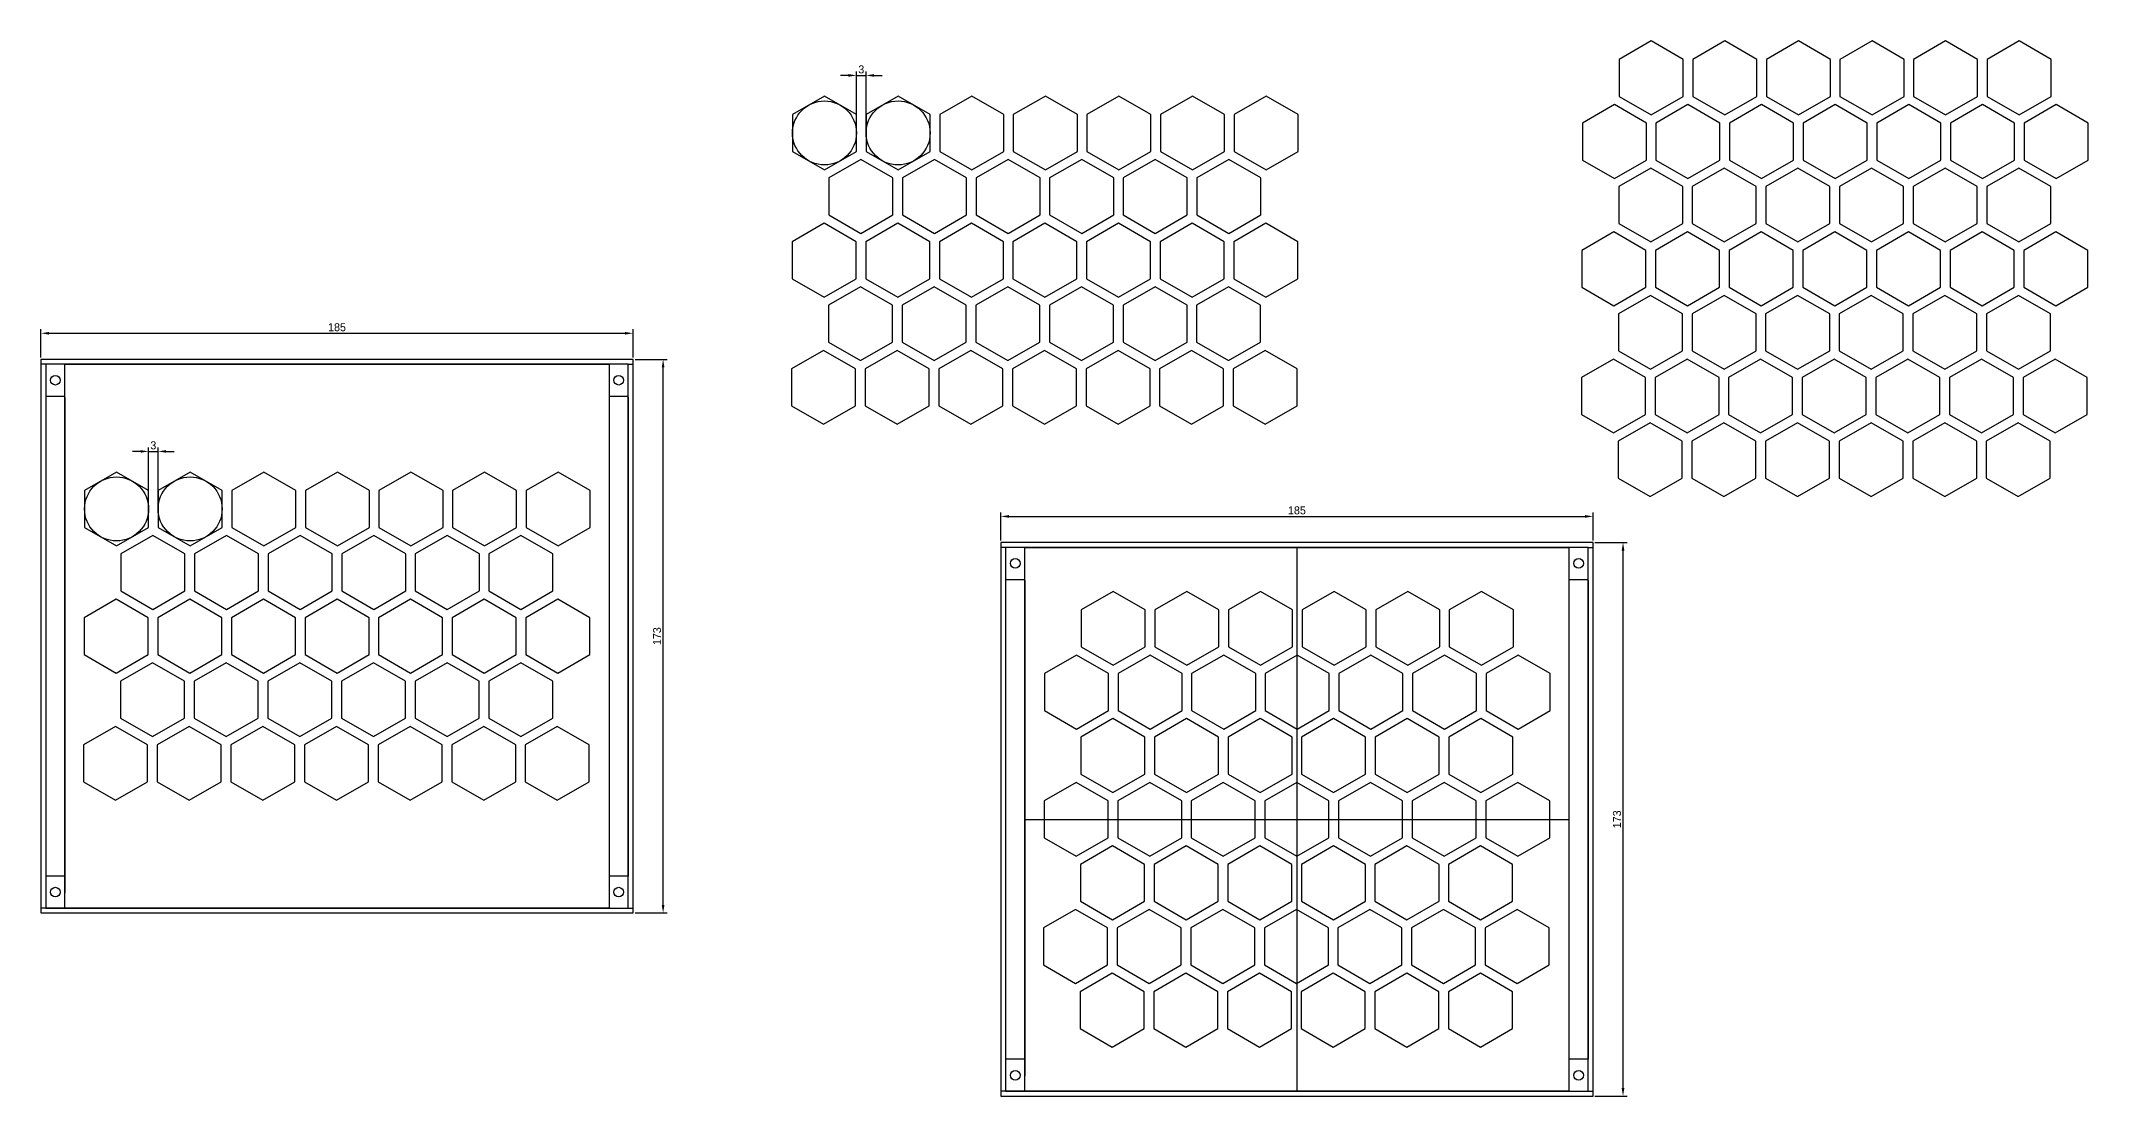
# Model space of a CAD drawing. Header units: millimetres. Extents: x 34 to 5984, y -3597 to 314.
# Drawn here: x 1755 to 2394, y -714 to -384 of the extents above; entities that cross this region are included whole.
import ezdxf

# ---------------------------------------------------------------- set-up
doc = ezdxf.new("R2010")
doc.units = ezdxf.units.MM
doc.dimstyles.new('ISO-25', dxfattribs={"dimtxt": 2.5, "dimasz": 2.5, "dimexe": 1.25, "dimexo": 0.625, "dimtad": 1, "dimdsep": 46, "dimtxsty": 'Standard', "dimcen": 2.5, "dimadec": 0, "dimazin": 0, "dimtfac": 1, "dimtmove": 0, "dimatfit": 3, "dimfxl": 1, "dimarcsym": 0})

# ---------------------------------------------------------------- blocks, each defined once
blk = doc.blocks.new('*D110')
at = {"color": 0, "lineweight": -2, "transparency": 16777216}
for p, q in [((2007.13, -394.58), (2004.63, -394.58)), ((2009.63, -411.94), (2009.63, -393.33)), ((2009.63, -394.58), (2012.63, -394.58)), ((2012.63, -411.94), (2012.63, -393.33)), ((2015.13, -394.58), (2017.63, -394.58))]:
    blk.add_line(p, q, dxfattribs=at)
at = {"color": 0, "transparency": 16777216}
for points in [[(2007.13, -394.16), (2007.13, -395), (2009.63, -394.58)], [(2015.13, -394.16), (2015.13, -395), (2012.63, -394.58)]]:
    blk.add_solid(points, dxfattribs=at)
at = {"layer": 'Defpoints', "color": 0, "transparency": 16777216}
for p in [(2012.63, -394.58), (2009.63, -412.57), (2012.63, -412.57)]:
    blk.add_point(p, dxfattribs=at)
at = {"color": 0, "transparency": 16777216, "insert": (2011.13, -392.71), "char_height": 2.5, "attachment_point": 5}
blk.add_mtext('3', dxfattribs=at)
blk = doc.blocks.new('*D119')
at = {"color": 0, "lineweight": -2, "transparency": 16777216}
for p, q in [((1754.84, -482.73), (1754.84, -473.92)), ((1757.34, -475.17), (1937.34, -475.17)), ((1939.84, -482.73), (1939.84, -473.92))]:
    blk.add_line(p, q, dxfattribs=at)
at = {"color": 0, "transparency": 16777216}
for points in [[(1757.34, -474.76), (1757.34, -475.59), (1754.84, -475.17)], [(1937.34, -474.76), (1937.34, -475.59), (1939.84, -475.17)]]:
    blk.add_solid(points, dxfattribs=at)
at = {"layer": 'Defpoints', "color": 0, "transparency": 16777216}
for p in [(1939.84, -475.17), (1754.84, -483.35), (1939.84, -483.35)]:
    blk.add_point(p, dxfattribs=at)
at = {"color": 0, "transparency": 16777216, "insert": (1847.34, -473.3), "char_height": 2.5, "attachment_point": 5}
blk.add_mtext('185', dxfattribs=at)
blk = doc.blocks.new('*D120')
at = {"color": 0, "lineweight": -2, "transparency": 16777216}
for p, q in [((1940.46, -483.35), (1950.47, -483.35)), ((1949.22, -653.85), (1949.22, -485.85)), ((1940.46, -656.35), (1950.47, -656.35))]:
    blk.add_line(p, q, dxfattribs=at)
at = {"color": 0, "transparency": 16777216}
for points in [[(1948.8, -485.85), (1949.64, -485.85), (1949.22, -483.35)], [(1948.8, -653.85), (1949.64, -653.85), (1949.22, -656.35)]]:
    blk.add_solid(points, dxfattribs=at)
at = {"layer": 'Defpoints', "color": 0, "transparency": 16777216}
for p in [(1939.84, -483.35), (1949.22, -483.35), (1939.84, -656.35)]:
    blk.add_point(p, dxfattribs=at)
at = {"color": 0, "transparency": 16777216, "insert": (1947.34, -569.85), "char_height": 2.5, "attachment_point": 5, "rotation": 90}
blk.add_mtext('173', dxfattribs=at)
blk = doc.blocks.new('*D121')
at = {"color": 0, "lineweight": -2, "transparency": 16777216}
for p, q in [((1788.45, -529.46), (1788.45, -510.85)), ((1791.45, -529.46), (1791.45, -510.85)), ((1785.95, -512.1), (1783.45, -512.1)), ((1788.45, -512.1), (1791.45, -512.1)), ((1793.95, -512.1), (1796.45, -512.1))]:
    blk.add_line(p, q, dxfattribs=at)
at = {"color": 0, "transparency": 16777216}
for points in [[(1785.95, -511.68), (1785.95, -512.51), (1788.45, -512.1)], [(1793.95, -511.68), (1793.95, -512.51), (1791.45, -512.1)]]:
    blk.add_solid(points, dxfattribs=at)
at = {"layer": 'Defpoints', "color": 0, "transparency": 16777216}
for p in [(1791.45, -512.1), (1788.45, -530.08), (1791.45, -530.08)]:
    blk.add_point(p, dxfattribs=at)
at = {"color": 0, "transparency": 16777216, "insert": (1789.95, -510.22), "char_height": 2.5, "attachment_point": 5}
blk.add_mtext('3', dxfattribs=at)
blk = doc.blocks.new('*D122')
at = {"color": 0, "lineweight": -2, "transparency": 16777216}
for p, q in [((2054.74, -539.98), (2054.74, -531.17)), ((2057.24, -532.42), (2237.24, -532.42)), ((2239.74, -539.98), (2239.74, -531.17))]:
    blk.add_line(p, q, dxfattribs=at)
at = {"color": 0, "transparency": 16777216}
for points in [[(2057.24, -532), (2057.24, -532.84), (2054.74, -532.42)], [(2237.24, -532), (2237.24, -532.84), (2239.74, -532.42)]]:
    blk.add_solid(points, dxfattribs=at)
at = {"layer": 'Defpoints', "color": 0, "transparency": 16777216}
for p in [(2239.74, -532.42), (2054.74, -540.6), (2239.74, -540.6)]:
    blk.add_point(p, dxfattribs=at)
at = {"color": 0, "transparency": 16777216, "insert": (2147.24, -530.54), "char_height": 2.5, "attachment_point": 5}
blk.add_mtext('185', dxfattribs=at)
blk = doc.blocks.new('*D123')
at = {"color": 0, "lineweight": -2, "transparency": 16777216}
for p, q in [((2240.36, -540.6), (2250.37, -540.6)), ((2249.12, -711.1), (2249.12, -543.1)), ((2240.36, -713.6), (2250.37, -713.6))]:
    blk.add_line(p, q, dxfattribs=at)
at = {"color": 0, "transparency": 16777216}
for points in [[(2248.7, -543.1), (2249.54, -543.1), (2249.12, -540.6)], [(2248.7, -711.1), (2249.54, -711.1), (2249.12, -713.6)]]:
    blk.add_solid(points, dxfattribs=at)
at = {"layer": 'Defpoints', "color": 0, "transparency": 16777216}
for p in [(2239.74, -540.6), (2249.12, -540.6), (2239.74, -713.6)]:
    blk.add_point(p, dxfattribs=at)
at = {"color": 0, "transparency": 16777216, "insert": (2247.25, -627.1), "char_height": 2.5, "attachment_point": 5, "rotation": 90}
blk.add_mtext('173', dxfattribs=at)

msp = doc.modelspace()

# ---------------------------------------------------------------- linework, layer by layer
at = {"color": 4}
for p, q in [((1939.837, -483.354), (1754.837, -483.354)), ((1754.837, -483.354), (1754.837, -656.354)), ((1756.337, -484.854), (1754.837, -484.854)), ((1756.337, -484.854), (1756.337, -654.854)), ((1938.337, -484.854), (1756.337, -484.854)), ((1938.337, -654.854), (1938.337, -484.854)), ((1938.337, -484.854), (1939.837, -484.854)), ((1939.837, -656.354), (1939.837, -483.354)), ((2239.739, -540.6), (2054.739, -540.6)), ((2054.739, -540.6), (2054.739, -713.6)), ((2056.239, -542.1), (2054.739, -542.1)), ((2056.239, -542.1), (2056.239, -712.1)), ((2238.239, -542.1), (2056.239, -542.1)), ((2147.239, -542.1), (2147.239, -712.1)), ((2238.239, -712.1), (2238.239, -542.1)), ((2238.239, -542.1), (2239.739, -542.1)), ((2239.739, -713.6), (2239.739, -540.6)), ((2062.239, -627.1), (2232.239, -627.1)), ((1756.337, -654.854), (1754.837, -654.854)), ((1754.837, -656.354), (1939.837, -656.354)), ((1756.337, -654.854), (1938.337, -654.854)), ((1938.337, -654.854), (1939.837, -654.854)), ((2056.239, -712.1), (2054.739, -712.1)), ((2054.739, -713.6), (2239.739, -713.6)), ((2056.239, -712.1), (2238.239, -712.1)), ((2238.239, -712.1), (2239.739, -712.1))]:
    msp.add_line(p, q, dxfattribs=at)
for p, q in [((1756.337, -484.854), (1756.337, -494.854)), ((1762.337, -484.854), (1756.337, -484.854)), ((1762.337, -494.854), (1762.337, -484.854)), ((1932.337, -484.854), (1932.337, -494.854)), ((1938.337, -484.854), (1932.337, -484.854)), ((1938.337, -494.854), (1938.337, -484.854)), ((1756.337, -494.854), (1762.337, -494.854)), ((1756.337, -494.854), (1756.337, -644.854)), ((1762.337, -495.164), (1762.337, -517.724)), ((1762.337, -495.164), (1762.337, -650.104)), ((1932.337, -494.854), (1938.337, -494.854)), ((1938.337, -495.164), (1938.337, -644.854)), ((2056.239, -542.1), (2056.239, -552.1)), ((2062.239, -542.1), (2056.239, -542.1)), ((2062.239, -552.1), (2062.239, -542.1)), ((2232.239, -542.1), (2232.239, -552.1)), ((2238.239, -542.1), (2232.239, -542.1)), ((2238.239, -552.1), (2238.239, -542.1)), ((2056.239, -552.1), (2062.239, -552.1)), ((2056.239, -552.1), (2056.239, -702.1)), ((2062.239, -552.41), (2062.239, -574.97)), ((2062.239, -552.41), (2062.239, -707.35)), ((2232.239, -552.1), (2238.239, -552.1)), ((2238.239, -552.41), (2238.239, -702.1)), ((1756.337, -644.854), (1756.337, -654.854)), ((1762.337, -644.854), (1756.337, -644.854)), ((1762.337, -654.854), (1762.337, -644.854)), ((1932.337, -644.854), (1932.337, -654.854)), ((1938.337, -644.854), (1932.337, -644.854)), ((1938.337, -654.854), (1938.337, -644.854)), ((1762.337, -654.854), (1756.337, -654.854)), ((1756.337, -654.854), (1762.337, -654.854)), ((1932.337, -654.854), (1938.337, -654.854)), ((2056.239, -702.1), (2056.239, -712.1)), ((2062.239, -702.1), (2056.239, -702.1)), ((2062.239, -712.1), (2062.239, -702.1)), ((2232.239, -702.1), (2232.239, -712.1)), ((2238.239, -702.1), (2232.239, -702.1)), ((2238.239, -712.1), (2238.239, -702.1)), ((2062.239, -712.1), (2056.239, -712.1)), ((2056.239, -712.1), (2062.239, -712.1)), ((2232.239, -712.1), (2238.239, -712.1))]:
    msp.add_line(p, q)
at = {"color": 1}
for p, q in [((1762.337, -484.854), (1932.337, -484.854)), ((1762.337, -654.854), (1762.337, -484.854)), ((1932.337, -484.854), (1932.337, -654.854)), ((2062.239, -542.1), (2232.239, -542.1)), ((2062.239, -712.1), (2062.239, -542.1)), ((2232.239, -542.1), (2232.239, -712.1)), ((1932.337, -654.854), (1762.337, -654.854)), ((2232.239, -712.1), (2062.239, -712.1))]:
    msp.add_line(p, q, dxfattribs=at)
for points in [[(2267.907, -389.569), (2257.907, -383.796), (2247.907, -389.569), (2247.907, -401.116), (2257.907, -406.89), (2267.907, -401.116)], [(2290.907, -389.569), (2280.907, -383.796), (2270.907, -389.569), (2270.907, -401.116), (2280.907, -406.89), (2290.907, -401.116)], [(2313.907, -389.569), (2303.907, -383.796), (2293.907, -389.569), (2293.907, -401.116), (2303.907, -406.89), (2313.907, -401.116)], [(2336.907, -389.569), (2326.907, -383.796), (2316.907, -389.569), (2316.907, -401.116), (2326.907, -406.89), (2336.907, -401.116)], [(2359.907, -389.569), (2349.907, -383.796), (2339.907, -389.569), (2339.907, -401.116), (2349.907, -406.89), (2359.907, -401.116)], [(2382.907, -389.569), (2372.907, -383.796), (2362.907, -389.569), (2362.907, -401.116), (2372.907, -406.89), (2382.907, -401.116)], [(2009.634, -406.792), (1999.634, -401.018), (1989.634, -406.792), (1989.634, -418.339), (1999.634, -424.112), (2009.634, -418.339)], [(2032.634, -406.792), (2022.634, -401.018), (2012.634, -406.792), (2012.634, -418.339), (2022.634, -424.112), (2032.634, -418.339)], [(2055.634, -406.792), (2045.634, -401.018), (2035.634, -406.792), (2035.634, -418.339), (2045.634, -424.112), (2055.634, -418.339)], [(2078.634, -406.792), (2068.634, -401.018), (2058.634, -406.792), (2058.634, -418.339), (2068.634, -424.112), (2078.634, -418.339)], [(2101.634, -406.792), (2091.634, -401.018), (2081.634, -406.792), (2081.634, -418.339), (2091.634, -424.112), (2101.634, -418.339)], [(2124.634, -406.792), (2114.634, -401.018), (2104.634, -406.792), (2104.634, -418.339), (2114.634, -424.112), (2124.634, -418.339)], [(2147.634, -406.792), (2137.634, -401.018), (2127.634, -406.792), (2127.634, -418.339), (2137.634, -424.112), (2147.634, -418.339)], [(2256.407, -409.488), (2246.407, -403.714), (2236.407, -409.488), (2236.407, -421.035), (2246.407, -426.808), (2256.407, -421.035)], [(2279.407, -409.488), (2269.407, -403.714), (2259.407, -409.488), (2259.407, -421.035), (2269.407, -426.808), (2279.407, -421.035)], [(2302.407, -409.488), (2292.407, -403.714), (2282.407, -409.488), (2282.407, -421.035), (2292.407, -426.808), (2302.407, -421.035)], [(2325.407, -409.488), (2315.407, -403.714), (2305.407, -409.488), (2305.407, -421.035), (2315.407, -426.808), (2325.407, -421.035)], [(2348.407, -409.488), (2338.407, -403.714), (2328.407, -409.488), (2328.407, -421.035), (2338.407, -426.808), (2348.407, -421.035)], [(2371.407, -409.488), (2361.407, -403.714), (2351.407, -409.488), (2351.407, -421.035), (2361.407, -426.808), (2371.407, -421.035)], [(2394.407, -409.488), (2384.407, -403.714), (2374.407, -409.488), (2374.407, -421.035), (2384.407, -426.808), (2394.407, -421.035)], [(2020.986, -426.625), (2010.986, -420.851), (2000.986, -426.625), (2000.986, -438.172), (2010.986, -443.945), (2020.986, -438.172)], [(2043.986, -426.625), (2033.986, -420.851), (2023.986, -426.625), (2023.986, -438.172), (2033.986, -443.945), (2043.986, -438.172)], [(2066.986, -426.625), (2056.986, -420.851), (2046.986, -426.625), (2046.986, -438.172), (2056.986, -443.945), (2066.986, -438.172)], [(2089.986, -426.625), (2079.986, -420.851), (2069.986, -426.625), (2069.986, -438.172), (2079.986, -443.945), (2089.986, -438.172)], [(2112.986, -426.625), (2102.986, -420.851), (2092.986, -426.625), (2092.986, -438.172), (2102.986, -443.945), (2112.986, -438.172)], [(2135.986, -426.625), (2125.986, -420.851), (2115.986, -426.625), (2115.986, -438.172), (2125.986, -443.945), (2135.986, -438.172)], [(2267.76, -429.321), (2257.76, -423.547), (2247.76, -429.321), (2247.76, -440.868), (2257.76, -446.641), (2267.76, -440.868)], [(2290.76, -429.321), (2280.76, -423.547), (2270.76, -429.321), (2270.76, -440.868), (2280.76, -446.641), (2290.76, -440.868)], [(2313.76, -429.321), (2303.76, -423.547), (2293.76, -429.321), (2293.76, -440.868), (2303.76, -446.641), (2313.76, -440.868)], [(2336.76, -429.321), (2326.76, -423.547), (2316.76, -429.321), (2316.76, -440.868), (2326.76, -446.641), (2336.76, -440.868)], [(2359.76, -429.321), (2349.76, -423.547), (2339.76, -429.321), (2339.76, -440.868), (2349.76, -446.641), (2359.76, -440.868)], [(2382.76, -429.321), (2372.76, -423.547), (2362.76, -429.321), (2362.76, -440.868), (2372.76, -446.641), (2382.76, -440.868)], [(2009.521, -446.563), (1999.521, -440.79), (1989.521, -446.563), (1989.521, -458.11), (1999.521, -463.884), (2009.521, -458.11)], [(2032.521, -446.563), (2022.521, -440.79), (2012.521, -446.563), (2012.521, -458.11), (2022.521, -463.884), (2032.521, -458.11)], [(2055.521, -446.563), (2045.521, -440.79), (2035.521, -446.563), (2035.521, -458.11), (2045.521, -463.884), (2055.521, -458.11)], [(2078.521, -446.563), (2068.521, -440.79), (2058.521, -446.563), (2058.521, -458.11), (2068.521, -463.884), (2078.521, -458.11)], [(2101.521, -446.563), (2091.521, -440.79), (2081.521, -446.563), (2081.521, -458.11), (2091.521, -463.884), (2101.521, -458.11)], [(2124.521, -446.563), (2114.521, -440.79), (2104.521, -446.563), (2104.521, -458.11), (2114.521, -463.884), (2124.521, -458.11)], [(2147.521, -446.563), (2137.521, -440.79), (2127.521, -446.563), (2127.521, -458.11), (2137.521, -463.884), (2147.521, -458.11)], [(2256.294, -449.259), (2246.294, -443.486), (2236.294, -449.259), (2236.294, -460.806), (2246.294, -466.58), (2256.294, -460.806)], [(2279.294, -449.259), (2269.294, -443.486), (2259.294, -449.259), (2259.294, -460.806), (2269.294, -466.58), (2279.294, -460.806)], [(2302.294, -449.259), (2292.294, -443.486), (2282.294, -449.259), (2282.294, -460.806), (2292.294, -466.58), (2302.294, -460.806)], [(2325.294, -449.259), (2315.294, -443.486), (2305.294, -449.259), (2305.294, -460.806), (2315.294, -466.58), (2325.294, -460.806)], [(2348.294, -449.259), (2338.294, -443.486), (2328.294, -449.259), (2328.294, -460.806), (2338.294, -466.58), (2348.294, -460.806)], [(2371.294, -449.259), (2361.294, -443.486), (2351.294, -449.259), (2351.294, -460.806), (2361.294, -466.58), (2371.294, -460.806)], [(2394.294, -449.259), (2384.294, -443.486), (2374.294, -449.259), (2374.294, -460.806), (2384.294, -466.58), (2394.294, -460.806)], [(2020.907, -466.415), (2010.907, -460.642), (2000.907, -466.415), (2000.907, -477.962), (2010.907, -483.736), (2020.907, -477.962)], [(2043.907, -466.415), (2033.907, -460.642), (2023.907, -466.415), (2023.907, -477.962), (2033.907, -483.736), (2043.907, -477.962)], [(2066.907, -466.415), (2056.907, -460.642), (2046.907, -466.415), (2046.907, -477.962), (2056.907, -483.736), (2066.907, -477.962)], [(2089.907, -466.415), (2079.907, -460.642), (2069.907, -466.415), (2069.907, -477.962), (2079.907, -483.736), (2089.907, -477.962)], [(2112.907, -466.415), (2102.907, -460.642), (2092.907, -466.415), (2092.907, -477.962), (2102.907, -483.736), (2112.907, -477.962)], [(2135.907, -466.415), (2125.907, -460.642), (2115.907, -466.415), (2115.907, -477.962), (2125.907, -483.736), (2135.907, -477.962)], [(2267.68, -469.112), (2257.68, -463.338), (2247.68, -469.112), (2247.68, -480.659), (2257.68, -486.432), (2267.68, -480.659)], [(2290.68, -469.112), (2280.68, -463.338), (2270.68, -469.112), (2270.68, -480.659), (2280.68, -486.432), (2290.68, -480.659)], [(2313.68, -469.112), (2303.68, -463.338), (2293.68, -469.112), (2293.68, -480.659), (2303.68, -486.432), (2313.68, -480.659)], [(2336.68, -469.112), (2326.68, -463.338), (2316.68, -469.112), (2316.68, -480.659), (2326.68, -486.432), (2336.68, -480.659)], [(2359.68, -469.112), (2349.68, -463.338), (2339.68, -469.112), (2339.68, -480.659), (2349.68, -486.432), (2359.68, -480.659)], [(2382.68, -469.112), (2372.68, -463.338), (2362.68, -469.112), (2362.68, -480.659), (2372.68, -486.432), (2382.68, -480.659)], [(2009.344, -486.298), (1999.344, -480.524), (1989.344, -486.298), (1989.344, -497.845), (1999.344, -503.618), (2009.344, -497.845)], [(2032.344, -486.298), (2022.344, -480.524), (2012.344, -486.298), (2012.344, -497.845), (2022.344, -503.618), (2032.344, -497.845)], [(2055.344, -486.298), (2045.344, -480.524), (2035.344, -486.298), (2035.344, -497.845), (2045.344, -503.618), (2055.344, -497.845)], [(2078.344, -486.298), (2068.344, -480.524), (2058.344, -486.298), (2058.344, -497.845), (2068.344, -503.618), (2078.344, -497.845)], [(2101.344, -486.298), (2091.344, -480.524), (2081.344, -486.298), (2081.344, -497.845), (2091.344, -503.618), (2101.344, -497.845)], [(2124.344, -486.298), (2114.344, -480.524), (2104.344, -486.298), (2104.344, -497.845), (2114.344, -503.618), (2124.344, -497.845)], [(2147.344, -486.298), (2137.344, -480.524), (2127.344, -486.298), (2127.344, -497.845), (2137.344, -503.618), (2147.344, -497.845)], [(2256.117, -488.994), (2246.117, -483.22), (2236.117, -488.994), (2236.117, -500.541), (2246.117, -506.314), (2256.117, -500.541)], [(2279.117, -488.994), (2269.117, -483.22), (2259.117, -488.994), (2259.117, -500.541), (2269.117, -506.314), (2279.117, -500.541)], [(2302.117, -488.994), (2292.117, -483.22), (2282.117, -488.994), (2282.117, -500.541), (2292.117, -506.314), (2302.117, -500.541)], [(2325.117, -488.994), (2315.117, -483.22), (2305.117, -488.994), (2305.117, -500.541), (2315.117, -506.314), (2325.117, -500.541)], [(2348.117, -488.994), (2338.117, -483.22), (2328.117, -488.994), (2328.117, -500.541), (2338.117, -506.314), (2348.117, -500.541)], [(2371.117, -488.994), (2361.117, -483.22), (2351.117, -488.994), (2351.117, -500.541), (2361.117, -506.314), (2371.117, -500.541)], [(2394.117, -488.994), (2384.117, -483.22), (2374.117, -488.994), (2374.117, -500.541), (2384.117, -506.314), (2394.117, -500.541)], [(2267.617, -508.912), (2257.617, -503.139), (2247.617, -508.912), (2247.617, -520.459), (2257.617, -526.233), (2267.617, -520.459)], [(2290.617, -508.912), (2280.617, -503.139), (2270.617, -508.912), (2270.617, -520.459), (2280.617, -526.233), (2290.617, -520.459)], [(2313.617, -508.912), (2303.617, -503.139), (2293.617, -508.912), (2293.617, -520.459), (2303.617, -526.233), (2313.617, -520.459)], [(2336.617, -508.912), (2326.617, -503.139), (2316.617, -508.912), (2316.617, -520.459), (2326.617, -526.233), (2336.617, -520.459)], [(2359.617, -508.912), (2349.617, -503.139), (2339.617, -508.912), (2339.617, -520.459), (2349.617, -526.233), (2359.617, -520.459)], [(2382.617, -508.912), (2372.617, -503.139), (2362.617, -508.912), (2362.617, -520.459), (2372.617, -526.233), (2382.617, -520.459)], [(1788.45, -524.309), (1778.45, -518.536), (1768.45, -524.309), (1768.45, -535.856), (1778.45, -541.63), (1788.45, -535.856)], [(1811.45, -524.309), (1801.45, -518.536), (1791.45, -524.309), (1791.45, -535.856), (1801.45, -541.63), (1811.45, -535.856)], [(1834.45, -524.309), (1824.45, -518.536), (1814.45, -524.309), (1814.45, -535.856), (1824.45, -541.63), (1834.45, -535.856)], [(1857.45, -524.309), (1847.45, -518.536), (1837.45, -524.309), (1837.45, -535.856), (1847.45, -541.63), (1857.45, -535.856)], [(1880.45, -524.309), (1870.45, -518.536), (1860.45, -524.309), (1860.45, -535.856), (1870.45, -541.63), (1880.45, -535.856)], [(1903.45, -524.309), (1893.45, -518.536), (1883.45, -524.309), (1883.45, -535.856), (1893.45, -541.63), (1903.45, -535.856)], [(1926.45, -524.309), (1916.45, -518.536), (1906.45, -524.309), (1906.45, -535.856), (1916.45, -541.63), (1926.45, -535.856)], [(1799.802, -544.142), (1789.802, -538.369), (1779.802, -544.142), (1779.802, -555.689), (1789.802, -561.463), (1799.802, -555.689)], [(1822.802, -544.142), (1812.802, -538.369), (1802.802, -544.142), (1802.802, -555.689), (1812.802, -561.463), (1822.802, -555.689)], [(1845.802, -544.142), (1835.802, -538.369), (1825.802, -544.142), (1825.802, -555.689), (1835.802, -561.463), (1845.802, -555.689)], [(1868.802, -544.142), (1858.802, -538.369), (1848.802, -544.142), (1848.802, -555.689), (1858.802, -561.463), (1868.802, -555.689)], [(1891.802, -544.142), (1881.802, -538.369), (1871.802, -544.142), (1871.802, -555.689), (1881.802, -561.463), (1891.802, -555.689)], [(1914.802, -544.142), (1904.802, -538.369), (1894.802, -544.142), (1894.802, -555.689), (1904.802, -561.463), (1914.802, -555.689)], [(2099.851, -561.637), (2089.851, -555.863), (2079.851, -561.637), (2079.851, -573.184), (2089.851, -578.957), (2099.851, -573.184)], [(2122.851, -561.637), (2112.851, -555.863), (2102.851, -561.637), (2102.851, -573.184), (2112.851, -578.957), (2122.851, -573.184)], [(2145.851, -561.637), (2135.851, -555.863), (2125.851, -561.637), (2125.851, -573.184), (2135.851, -578.957), (2145.851, -573.184)], [(2168.851, -561.637), (2158.851, -555.863), (2148.851, -561.637), (2148.851, -573.184), (2158.851, -578.957), (2168.851, -573.184)], [(2191.851, -561.637), (2181.851, -555.863), (2171.851, -561.637), (2171.851, -573.184), (2181.851, -578.957), (2191.851, -573.184)], [(2214.851, -561.637), (2204.851, -555.863), (2194.851, -561.637), (2194.851, -573.184), (2204.851, -578.957), (2214.851, -573.184)], [(1788.337, -564.081), (1778.337, -558.307), (1768.337, -564.081), (1768.337, -575.628), (1778.337, -581.401), (1788.337, -575.628)], [(1811.337, -564.081), (1801.337, -558.307), (1791.337, -564.081), (1791.337, -575.628), (1801.337, -581.401), (1811.337, -575.628)], [(1834.337, -564.081), (1824.337, -558.307), (1814.337, -564.081), (1814.337, -575.628), (1824.337, -581.401), (1834.337, -575.628)], [(1857.337, -564.081), (1847.337, -558.307), (1837.337, -564.081), (1837.337, -575.628), (1847.337, -581.401), (1857.337, -575.628)], [(1880.337, -564.081), (1870.337, -558.307), (1860.337, -564.081), (1860.337, -575.628), (1870.337, -581.401), (1880.337, -575.628)], [(1903.337, -564.081), (1893.337, -558.307), (1883.337, -564.081), (1883.337, -575.628), (1893.337, -581.401), (1903.337, -575.628)], [(1926.337, -564.081), (1916.337, -558.307), (1906.337, -564.081), (1906.337, -575.628), (1916.337, -581.401), (1926.337, -575.628)], [(1799.723, -583.933), (1789.723, -578.159), (1779.723, -583.933), (1779.723, -595.48), (1789.723, -601.253), (1799.723, -595.48)], [(1822.723, -583.933), (1812.723, -578.159), (1802.723, -583.933), (1802.723, -595.48), (1812.723, -601.253), (1822.723, -595.48)], [(1845.723, -583.933), (1835.723, -578.159), (1825.723, -583.933), (1825.723, -595.48), (1835.723, -601.253), (1845.723, -595.48)], [(1868.723, -583.933), (1858.723, -578.159), (1848.723, -583.933), (1848.723, -595.48), (1858.723, -601.253), (1868.723, -595.48)], [(1891.723, -583.933), (1881.723, -578.159), (1871.723, -583.933), (1871.723, -595.48), (1881.723, -601.253), (1891.723, -595.48)], [(1914.723, -583.933), (1904.723, -578.159), (1894.723, -583.933), (1894.723, -595.48), (1904.723, -601.253), (1914.723, -595.48)], [(2088.351, -581.555), (2078.351, -575.782), (2068.351, -581.555), (2068.351, -593.102), (2078.351, -598.876), (2088.351, -593.102)], [(2111.351, -581.555), (2101.351, -575.782), (2091.351, -581.555), (2091.351, -593.102), (2101.351, -598.876), (2111.351, -593.102)], [(2134.351, -581.555), (2124.351, -575.782), (2114.351, -581.555), (2114.351, -593.102), (2124.351, -598.876), (2134.351, -593.102)], [(2157.351, -581.555), (2147.351, -575.782), (2137.351, -581.555), (2137.351, -593.102), (2147.351, -598.876), (2157.351, -593.102)], [(2180.351, -581.555), (2170.351, -575.782), (2160.351, -581.555), (2160.351, -593.102), (2170.351, -598.876), (2180.351, -593.102)], [(2203.351, -581.555), (2193.351, -575.782), (2183.351, -581.555), (2183.351, -593.102), (2193.351, -598.876), (2203.351, -593.102)], [(2226.351, -581.555), (2216.351, -575.782), (2206.351, -581.555), (2206.351, -593.102), (2216.351, -598.876), (2226.351, -593.102)], [(1788.16, -603.815), (1778.16, -598.042), (1768.16, -603.815), (1768.16, -615.362), (1778.16, -621.136), (1788.16, -615.362)], [(1811.16, -603.815), (1801.16, -598.042), (1791.16, -603.815), (1791.16, -615.362), (1801.16, -621.136), (1811.16, -615.362)], [(1834.16, -603.815), (1824.16, -598.042), (1814.16, -603.815), (1814.16, -615.362), (1824.16, -621.136), (1834.16, -615.362)], [(1857.16, -603.815), (1847.16, -598.042), (1837.16, -603.815), (1837.16, -615.362), (1847.16, -621.136), (1857.16, -615.362)], [(1880.16, -603.815), (1870.16, -598.042), (1860.16, -603.815), (1860.16, -615.362), (1870.16, -621.136), (1880.16, -615.362)], [(1903.16, -603.815), (1893.16, -598.042), (1883.16, -603.815), (1883.16, -615.362), (1893.16, -621.136), (1903.16, -615.362)], [(1926.16, -603.815), (1916.16, -598.042), (1906.16, -603.815), (1906.16, -615.362), (1916.16, -621.136), (1926.16, -615.362)], [(2099.704, -601.388), (2089.704, -595.615), (2079.704, -601.388), (2079.704, -612.935), (2089.704, -618.709), (2099.704, -612.935)], [(2122.704, -601.388), (2112.704, -595.615), (2102.704, -601.388), (2102.704, -612.935), (2112.704, -618.709), (2122.704, -612.935)], [(2145.704, -601.388), (2135.704, -595.615), (2125.704, -601.388), (2125.704, -612.935), (2135.704, -618.709), (2145.704, -612.935)], [(2168.704, -601.388), (2158.704, -595.615), (2148.704, -601.388), (2148.704, -612.935), (2158.704, -618.709), (2168.704, -612.935)], [(2191.704, -601.388), (2181.704, -595.615), (2171.704, -601.388), (2171.704, -612.935), (2181.704, -618.709), (2191.704, -612.935)], [(2214.704, -601.388), (2204.704, -595.615), (2194.704, -601.388), (2194.704, -612.935), (2204.704, -618.709), (2214.704, -612.935)], [(2088.239, -621.327), (2078.239, -615.553), (2068.239, -621.327), (2068.239, -632.874), (2078.239, -638.647), (2088.239, -632.874)], [(2111.239, -621.327), (2101.239, -615.553), (2091.239, -621.327), (2091.239, -632.874), (2101.239, -638.647), (2111.239, -632.874)], [(2134.239, -621.327), (2124.239, -615.553), (2114.239, -621.327), (2114.239, -632.874), (2124.239, -638.647), (2134.239, -632.874)], [(2157.239, -621.327), (2147.239, -615.553), (2137.239, -621.327), (2137.239, -632.874), (2147.239, -638.647), (2157.239, -632.874)], [(2180.239, -621.327), (2170.239, -615.553), (2160.239, -621.327), (2160.239, -632.874), (2170.239, -638.647), (2180.239, -632.874)], [(2203.239, -621.327), (2193.239, -615.553), (2183.239, -621.327), (2183.239, -632.874), (2193.239, -638.647), (2203.239, -632.874)], [(2226.239, -621.327), (2216.239, -615.553), (2206.239, -621.327), (2206.239, -632.874), (2216.239, -638.647), (2226.239, -632.874)], [(2099.625, -641.179), (2089.625, -635.406), (2079.625, -641.179), (2079.625, -652.726), (2089.625, -658.5), (2099.625, -652.726)], [(2122.625, -641.179), (2112.625, -635.406), (2102.625, -641.179), (2102.625, -652.726), (2112.625, -658.5), (2122.625, -652.726)], [(2145.625, -641.179), (2135.625, -635.406), (2125.625, -641.179), (2125.625, -652.726), (2135.625, -658.5), (2145.625, -652.726)], [(2168.625, -641.179), (2158.625, -635.406), (2148.625, -641.179), (2148.625, -652.726), (2158.625, -658.5), (2168.625, -652.726)], [(2191.625, -641.179), (2181.625, -635.406), (2171.625, -641.179), (2171.625, -652.726), (2181.625, -658.5), (2191.625, -652.726)], [(2214.625, -641.179), (2204.625, -635.406), (2194.625, -641.179), (2194.625, -652.726), (2204.625, -658.5), (2214.625, -652.726)], [(2088.062, -661.061), (2078.062, -655.288), (2068.062, -661.061), (2068.062, -672.608), (2078.062, -678.382), (2088.062, -672.608)], [(2111.062, -661.061), (2101.062, -655.288), (2091.062, -661.061), (2091.062, -672.608), (2101.062, -678.382), (2111.062, -672.608)], [(2134.062, -661.061), (2124.062, -655.288), (2114.062, -661.061), (2114.062, -672.608), (2124.062, -678.382), (2134.062, -672.608)], [(2157.062, -661.061), (2147.062, -655.288), (2137.062, -661.061), (2137.062, -672.608), (2147.062, -678.382), (2157.062, -672.608)], [(2180.062, -661.061), (2170.062, -655.288), (2160.062, -661.061), (2160.062, -672.608), (2170.062, -678.382), (2180.062, -672.608)], [(2203.062, -661.061), (2193.062, -655.288), (2183.062, -661.061), (2183.062, -672.608), (2193.062, -678.382), (2203.062, -672.608)], [(2226.062, -661.061), (2216.062, -655.288), (2206.062, -661.061), (2206.062, -672.608), (2216.062, -678.382), (2226.062, -672.608)], [(2099.562, -680.98), (2089.562, -675.206), (2079.562, -680.98), (2079.562, -692.527), (2089.562, -698.3), (2099.562, -692.527)], [(2122.562, -680.98), (2112.562, -675.206), (2102.562, -680.98), (2102.562, -692.527), (2112.562, -698.3), (2122.562, -692.527)], [(2145.562, -680.98), (2135.562, -675.206), (2125.562, -680.98), (2125.562, -692.527), (2135.562, -698.3), (2145.562, -692.527)], [(2168.562, -680.98), (2158.562, -675.206), (2148.562, -680.98), (2148.562, -692.527), (2158.562, -698.3), (2168.562, -692.527)], [(2191.562, -680.98), (2181.562, -675.206), (2171.562, -680.98), (2171.562, -692.527), (2181.562, -698.3), (2191.562, -692.527)], [(2214.562, -680.98), (2204.562, -675.206), (2194.562, -680.98), (2194.562, -692.527), (2204.562, -698.3), (2214.562, -692.527)]]:
    msp.add_lwpolyline(points, close=True)
at = {"color": 4}
for centre in [(1999.634, -412.565), (2022.634, -412.565), (1778.45, -530.083), (1801.45, -530.083)]:
    msp.add_circle(centre, 10, dxfattribs=at)
at = {"color": 1}
for centre in [(1759.337, -489.854), (1935.337, -489.854), (2059.239, -547.1), (2235.239, -547.1), (1759.337, -649.854), (1935.337, -649.854), (2059.239, -707.1), (2235.239, -707.1)]:
    msp.add_circle(centre, 1.5, dxfattribs=at)

# ---------------------------------------------------------------- dimensions: what is measured, and where the dimension line sits
at = {"color": 4}
for base, p1, p2, picture, middle in [((2012.634, -394.58), (2009.634, -412.565), (2012.634, -412.565), '*D110', (2011.134, -392.705)), ((1939.837, -475.173), (1754.837, -483.354), (1939.837, -483.354), '*D119', (1847.337, -473.298)), ((1791.45, -512.098), (1788.45, -530.083), (1791.45, -530.083), '*D121', (1789.95, -510.223)), ((2239.739, -532.419), (2054.739, -540.6), (2239.739, -540.6), '*D122', (2147.239, -530.544))]:
    dim = msp.add_linear_dim(base=base, p1=p1, p2=p2, dimstyle='ISO-25', dxfattribs=at)
    dim.commit()
    dim.dimension.update_dxf_attribs({"geometry": picture, "text_midpoint": middle})
for p1, p2, picture, middle in [((1939.837, -656.354), (1939.837, -483.354), '*D120', (1947.344, -569.854)), ((2239.739, -713.6), (2239.739, -540.6), '*D123', (2247.245, -627.1))]:
    dim = msp.add_aligned_dim(p1=p1, p2=p2, distance=-9.382, dimstyle='ISO-25', dxfattribs=at)
    dim.commit()
    dim.dimension.update_dxf_attribs({"geometry": picture, "text_midpoint": middle})

doc.saveas('drawing.dxf')
